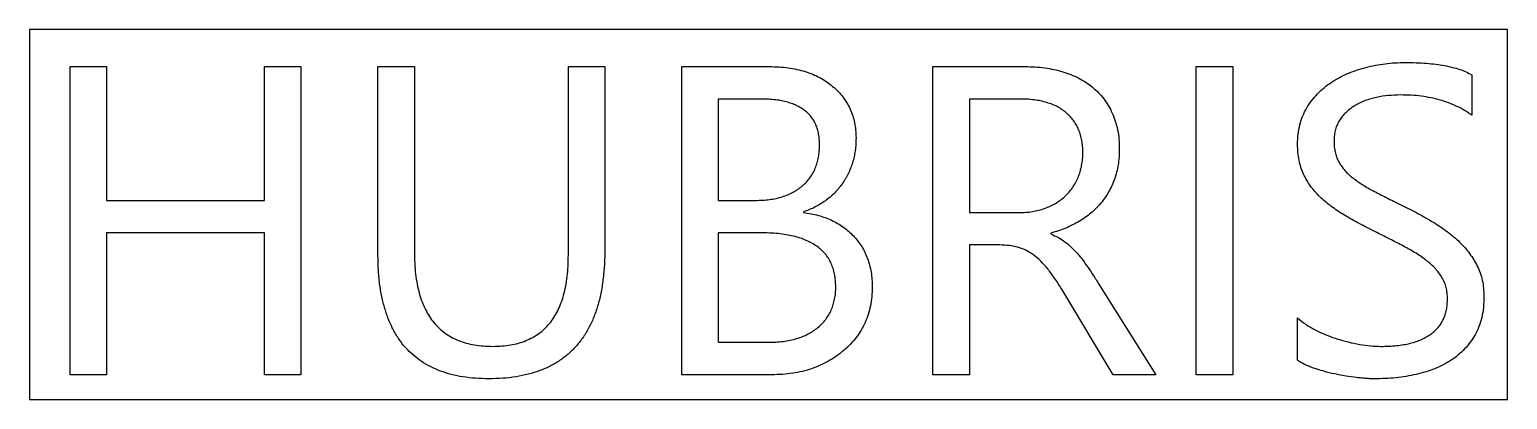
# Model space of a CAD drawing. Header units: millimetres. Extents: x -3 to 3, y -0.75 to 0.75.
import ezdxf

# ---------------------------------------------------------------- set-up
doc = ezdxf.new("R2010")
doc.units = ezdxf.units.MM

msp = doc.modelspace()

# ---------------------------------------------------------------- linework, layer by layer
at = {"color": 7, "linetype": 'Continuous', "lineweight": 25}
for p, q in [((-3, 0.75), (-3, -0.75)), ((3, 0.75), (-3, 0.75)), ((3, -0.75), (3, 0.75)), ((-2.8355, 0.6), (-2.6875, 0.6)), ((-2.8355, -0.65), (-2.8355, 0.6)), ((-2.6875, 0.6), (-2.6875, 0.0572)), ((-2.0461, 0.0572), (-2.0461, 0.6)), ((-2.0461, 0.6), (-1.898, 0.6)), ((-1.898, 0.6), (-1.898, -0.65)), ((-1.5855, -0.1617), (-1.5855, 0.6)), ((-1.5855, 0.6), (-1.4375, 0.6)), ((-1.4375, 0.6), (-1.4375, -0.152)), ((-0.8125, -0.1651), (-0.8125, 0.6)), ((-0.8125, 0.6), (-0.6645, 0.6)), ((-0.6645, 0.6), (-0.6645, -0.1417)), ((-0.352, -0.65), (-0.352, 0.6)), ((-0.352, 0.6), (0.0034, 0.6)), ((0.6678, -0.65), (0.6678, 0.6)), ((0.6678, 0.6), (1.0425, 0.6)), ((1.7368, -0.65), (1.7368, 0.6)), ((1.7368, 0.6), (1.8849, 0.6)), ((1.8849, 0.6), (1.8849, -0.65)), ((2.8553, 0.5666), (2.8553, 0.4026)), ((-0.0343, 0.4684), (-0.2039, 0.4684)), ((-0.2039, 0.4684), (-0.2039, 0.0572)), ((0.8158, 0.4684), (0.8158, 0.0079)), ((1.0196, 0.4684), (0.8158, 0.4684)), ((-2.6875, 0.0572), (-2.0461, 0.0572)), ((-0.2039, 0.0572), (-0.0528, 0.0572)), ((0.1422, 0.011), (0.1422, 0.0076)), ((0.8158, 0.0079), (1.0178, 0.0079)), ((-2.0461, -0.0743), (-2.6875, -0.0743)), ((-2.6875, -0.0743), (-2.6875, -0.65)), ((-2.0461, -0.65), (-2.0461, -0.0743)), ((-0.033, -0.0743), (-0.2039, -0.0743)), ((-0.2039, -0.0743), (-0.2039, -0.5184)), ((1.1463, -0.0751), (1.1463, -0.0787)), ((0.9389, -0.1237), (0.8158, -0.1237)), ((0.8158, -0.1237), (0.8158, -0.65)), ((1.339, -0.2781), (1.5724, -0.65)), ((1.3989, -0.65), (1.1907, -0.3031)), ((2.148, -0.5914), (2.148, -0.4197)), ((-0.2039, -0.5184), (-0.0022, -0.5184)), ((-2.6875, -0.65), (-2.8355, -0.65)), ((-1.898, -0.65), (-2.0461, -0.65)), ((0.014, -0.65), (-0.352, -0.65)), ((0.8158, -0.65), (0.6678, -0.65)), ((1.5724, -0.65), (1.3989, -0.65)), ((1.8849, -0.65), (1.7368, -0.65)), ((-3, -0.75), (3, -0.75))]:
    msp.add_line(p, q, dxfattribs=at)
for points, knots in [([(0.0034, 0.6), (0.0166, 0.5997), (0.0422, 0.5992), (0.0797, 0.5958), (0.1151, 0.5892), (0.1484, 0.5806), (0.1795, 0.5692), (0.2087, 0.5556), (0.2356, 0.5391), (0.2604, 0.5203), (0.2827, 0.4996), (0.3022, 0.4772), (0.3183, 0.453), (0.3323, 0.4278), (0.3424, 0.4006), (0.35, 0.3721), (0.3543, 0.3419), (0.3549, 0.3213), (0.3553, 0.3109)], [0, 0, 0, 0, 0.076824, 0.150431, 0.22032, 0.287269, 0.351883, 0.414066, 0.475778, 0.536302, 0.595957, 0.653603, 0.709975, 0.765889, 0.822277, 0.879367, 0.9387, 1, 1, 1, 1]), ([(1.0425, 0.6), (1.0559, 0.5998), (1.0824, 0.5993), (1.1213, 0.5954), (1.1585, 0.5887), (1.1942, 0.5797), (1.2279, 0.5683), (1.2593, 0.5538), (1.2886, 0.5369), (1.3154, 0.5169), (1.34, 0.4947), (1.3615, 0.4694), (1.3803, 0.4417), (1.396, 0.4113), (1.4087, 0.3784), (1.418, 0.3428), (1.4234, 0.3043), (1.424, 0.2778), (1.4243, 0.2641)], [0, 0, 0, 0, 0.070166, 0.137949, 0.203752, 0.267347, 0.32922, 0.389184, 0.447639, 0.505442, 0.562984, 0.62001, 0.67824, 0.73718, 0.797986, 0.861692, 0.928907, 1, 1, 1, 1]), ([(2.148, 0.2849), (2.1484, 0.2987), (2.1492, 0.3254), (2.1567, 0.364), (2.168, 0.4), (2.1849, 0.4327), (2.2052, 0.4628), (2.2287, 0.4902), (2.2551, 0.5148), (2.2846, 0.5364), (2.3166, 0.5553), (2.3505, 0.5722), (2.3868, 0.5856), (2.4246, 0.597), (2.4638, 0.6055), (2.5036, 0.6121), (2.5439, 0.6156), (2.5709, 0.6162), (2.5844, 0.6164)], [0, 0, 0, 0, 0.067187, 0.13075, 0.191605, 0.25123, 0.310418, 0.368989, 0.427429, 0.486797, 0.547339, 0.609027, 0.671788, 0.736522, 0.802233, 0.868057, 0.933724, 1, 1, 1, 1]), ([(2.5844, 0.6164), (2.5994, 0.6163), (2.6283, 0.616), (2.67, 0.6137), (2.7086, 0.6099), (2.7442, 0.6047), (2.7765, 0.5974), (2.8058, 0.5891), (2.8319, 0.5789), (2.8477, 0.5706), (2.8553, 0.5666)], [0, 0, 0, 0, 0.161647, 0.311494, 0.450719, 0.579637, 0.698844, 0.807565, 0.907894, 1, 1, 1, 1]), ([(2.5664, 0.4849), (2.5501, 0.4843), (2.5173, 0.4832), (2.4768, 0.4771), (2.4453, 0.4692), (2.4228, 0.4622), (2.4017, 0.4531), (2.3819, 0.4426), (2.3636, 0.4306), (2.3472, 0.4168), (2.3324, 0.4016), (2.3195, 0.3846), (2.3088, 0.3658), (2.3013, 0.3448), (2.2969, 0.3219), (2.2963, 0.306), (2.2961, 0.2978)], [0, 0, 0, 0, 0.132862, 0.267078, 0.3333, 0.397121, 0.459381, 0.520298, 0.579757, 0.637248, 0.694535, 0.752356, 0.810822, 0.870244, 0.932831, 1, 1, 1, 1]), ([(2.8553, 0.4026), (2.8457, 0.4093), (2.8265, 0.4226), (2.7951, 0.4392), (2.7618, 0.4534), (2.7266, 0.4649), (2.6894, 0.4739), (2.6502, 0.4802), (2.609, 0.4842), (2.5808, 0.4846), (2.5664, 0.4849)], [0, 0, 0, 0, 0.114121, 0.229697, 0.347698, 0.469036, 0.593733, 0.723352, 0.858574, 1, 1, 1, 1]), ([(0.2072, 0.2829), (0.207, 0.2903), (0.2066, 0.3049), (0.2038, 0.326), (0.1992, 0.3457), (0.1925, 0.364), (0.184, 0.3809), (0.1736, 0.3963), (0.1612, 0.4102), (0.1469, 0.4226), (0.1308, 0.4335), (0.1127, 0.4426), (0.0928, 0.4506), (0.0709, 0.4573), (0.0472, 0.4624), (0.0217, 0.4659), (-0.0057, 0.4679), (-0.0246, 0.4683), (-0.0343, 0.4684)], [0, 0, 0, 0, 0.064372, 0.125524, 0.183252, 0.239139, 0.293019, 0.345706, 0.399108, 0.453064, 0.508415, 0.566596, 0.627949, 0.693648, 0.763237, 0.837139, 0.91571, 1, 1, 1, 1]), ([(1.2763, 0.2523), (1.2761, 0.2605), (1.2758, 0.2766), (1.2726, 0.3001), (1.2675, 0.3223), (1.2603, 0.343), (1.251, 0.3623), (1.2393, 0.38), (1.226, 0.3966), (1.2104, 0.4116), (1.1929, 0.4248), (1.1738, 0.4369), (1.1525, 0.4465), (1.1294, 0.4545), (1.1046, 0.461), (1.0779, 0.4651), (1.0494, 0.4682), (1.0297, 0.4683), (1.0196, 0.4684)], [0, 0, 0, 0, 0.064789, 0.126682, 0.18622, 0.243373, 0.298863, 0.35441, 0.410015, 0.466286, 0.524009, 0.582763, 0.643704, 0.707254, 0.774799, 0.845192, 0.920406, 1, 1, 1, 1]), ([(0.3553, 0.3109), (0.3552, 0.3021), (0.355, 0.2846), (0.3519, 0.2589), (0.3477, 0.2342), (0.3414, 0.2103), (0.3335, 0.1872), (0.3237, 0.1651), (0.312, 0.1439), (0.2988, 0.1236), (0.2838, 0.1047), (0.2678, 0.0867), (0.2502, 0.0704), (0.2312, 0.0556), (0.2109, 0.0424), (0.1894, 0.03), (0.1664, 0.0196), (0.1503, 0.0139), (0.1422, 0.011)], [0, 0, 0, 0, 0.067076, 0.132563, 0.196027, 0.257918, 0.319881, 0.381084, 0.441971, 0.503536, 0.564739, 0.625123, 0.686385, 0.746674, 0.808239, 0.870329, 0.934707, 1, 1, 1, 1]), ([(-0.0528, 0.0572), (-0.043, 0.0575), (-0.0238, 0.0579), (0.0042, 0.0604), (0.0306, 0.0649), (0.0553, 0.0717), (0.0784, 0.0799), (0.0999, 0.0899), (0.1197, 0.1021), (0.138, 0.1159), (0.1544, 0.1314), (0.1684, 0.1487), (0.1807, 0.1673), (0.1905, 0.1875), (0.1979, 0.2093), (0.2033, 0.2325), (0.2068, 0.2572), (0.2071, 0.2741), (0.2072, 0.2829)], [0, 0, 0, 0, 0.075757, 0.147164, 0.216003, 0.281483, 0.343749, 0.404125, 0.463516, 0.522243, 0.579521, 0.63659, 0.693197, 0.750319, 0.808824, 0.869668, 0.932796, 1, 1, 1, 1]), ([(1.0178, 0.0079), (1.0269, 0.0081), (1.0448, 0.0085), (1.0713, 0.0115), (1.0966, 0.0171), (1.1209, 0.0241), (1.1436, 0.0338), (1.1652, 0.0447), (1.1849, 0.0579), (1.2032, 0.0725), (1.2193, 0.0895), (1.2341, 0.1078), (1.2464, 0.1283), (1.2574, 0.15), (1.2657, 0.1737), (1.2719, 0.1987), (1.2755, 0.2251), (1.2761, 0.2431), (1.2763, 0.2523)], [0, 0, 0, 0, 0.068126, 0.134724, 0.199092, 0.262083, 0.323985, 0.38402, 0.443336, 0.501312, 0.559447, 0.618425, 0.677245, 0.738136, 0.800908, 0.865083, 0.931206, 1, 1, 1, 1]), ([(1.4243, 0.2641), (1.4241, 0.2534), (1.4236, 0.2323), (1.4199, 0.2014), (1.4138, 0.1717), (1.405, 0.1434), (1.3942, 0.1166), (1.3813, 0.0912), (1.3661, 0.0673), (1.3489, 0.0449), (1.3296, 0.0243), (1.3089, 0.0048), (1.2859, -0.0126), (1.2611, -0.0285), (1.2347, -0.0428), (1.2068, -0.0556), (1.1772, -0.0663), (1.1567, -0.0722), (1.1463, -0.0751)], [0, 0, 0, 0, 0.067592, 0.132868, 0.196342, 0.25855, 0.319151, 0.378594, 0.438101, 0.497431, 0.556312, 0.615956, 0.676473, 0.738219, 0.801564, 0.865642, 0.931791, 1, 1, 1, 1]), ([(2.4616, -0.0692), (2.4403, -0.0583), (2.3987, -0.0369), (2.3482, -0.0091), (2.3106, 0.0143), (2.2848, 0.0328), (2.2607, 0.0516), (2.2384, 0.0715), (2.2182, 0.0924), (2.2006, 0.1152), (2.185, 0.1389), (2.1716, 0.1642), (2.1609, 0.1913), (2.1536, 0.2206), (2.1488, 0.2521), (2.1483, 0.2738), (2.148, 0.2849)], [0, 0, 0, 0, 0.1427656, 0.2785834, 0.3437623, 0.4063965, 0.467494, 0.5264471, 0.5842452, 0.6406386, 0.6974399, 0.7534085, 0.810976, 0.8705563, 0.9335372, 1, 1, 1, 1]), ([(2.2961, 0.2978), (2.2962, 0.2901), (2.2964, 0.2753), (2.3004, 0.2539), (2.3055, 0.2338), (2.3136, 0.2154), (2.3241, 0.1982), (2.3365, 0.182), (2.351, 0.1665), (2.3738, 0.1464), (2.408, 0.1226), (2.4459, 0.1004), (2.4802, 0.0829), (2.5083, 0.0685), (2.5385, 0.0535), (2.5593, 0.0434), (2.57, 0.0382)], [0, 0, 0, 0, 0.057075, 0.111, 0.162131, 0.211764, 0.261205, 0.311946, 0.364526, 0.419431, 0.539259, 0.674514, 0.748155, 0.827233, 0.910893, 1, 1, 1, 1]), ([(0.1422, 0.0076), (0.1525, 0.0063), (0.1728, 0.0036), (0.2021, -0.0036), (0.23, -0.0122), (0.2563, -0.0229), (0.2809, -0.036), (0.3041, -0.0508), (0.3255, -0.0679), (0.3452, -0.0868), (0.3631, -0.1075), (0.3788, -0.1297), (0.3916, -0.1537), (0.4026, -0.1789), (0.4106, -0.2058), (0.4171, -0.234), (0.4202, -0.2638), (0.4208, -0.2842), (0.4211, -0.2946)], [0, 0, 0, 0, 0.068525, 0.134685, 0.198626, 0.26092, 0.321546, 0.382011, 0.441896, 0.502205, 0.561866, 0.62187, 0.681002, 0.741214, 0.802662, 0.865692, 0.93161, 1, 1, 1, 1]), ([(2.57, 0.0382), (2.5921, 0.0272), (2.6358, 0.0056), (2.688, -0.0247), (2.728, -0.0491), (2.7554, -0.0691), (2.7813, -0.0896), (2.8052, -0.1111), (2.8269, -0.1339), (2.8466, -0.1576), (2.8632, -0.1831), (2.8782, -0.2093), (2.8902, -0.2373), (2.8986, -0.2673), (2.9035, -0.2992), (2.9042, -0.3211), (2.9046, -0.3324)], [0, 0, 0, 0, 0.140089, 0.276042, 0.341934, 0.405954, 0.468146, 0.529006, 0.588087, 0.646415, 0.703525, 0.76027, 0.817278, 0.875848, 0.93629, 1, 1, 1, 1]), ([(0.273, -0.293), (0.2728, -0.2842), (0.2723, -0.2671), (0.2686, -0.2422), (0.2628, -0.219), (0.2545, -0.1973), (0.2437, -0.1775), (0.2305, -0.1592), (0.2146, -0.143), (0.1964, -0.1286), (0.176, -0.1156), (0.1531, -0.1046), (0.128, -0.0951), (0.1003, -0.0874), (0.0703, -0.0816), (0.038, -0.0773), (0.0032, -0.0747), (-0.0207, -0.0745), (-0.033, -0.0743)], [0, 0, 0, 0, 0.061907, 0.120148, 0.175914, 0.229316, 0.281971, 0.333964, 0.386608, 0.440424, 0.496551, 0.555349, 0.618235, 0.684947, 0.755941, 0.832268, 0.913534, 1, 1, 1, 1]), ([(1.1463, -0.0787), (1.1566, -0.0834), (1.1763, -0.0924), (1.2029, -0.1098), (1.227, -0.1292), (1.249, -0.1523), (1.2711, -0.178), (1.2923, -0.208), (1.3152, -0.2415), (1.3308, -0.2654), (1.339, -0.2781)], [0, 0, 0, 0, 0.120545, 0.229914, 0.336717, 0.448759, 0.568268, 0.696673, 0.838868, 1, 1, 1, 1]), ([(2.7566, -0.3426), (2.7564, -0.3346), (2.756, -0.3187), (2.7515, -0.2959), (2.7446, -0.2746), (2.7343, -0.255), (2.7218, -0.2367), (2.7074, -0.2191), (2.6907, -0.2025), (2.6649, -0.1813), (2.6277, -0.1556), (2.5769, -0.1275), (2.5207, -0.0988), (2.4817, -0.0793), (2.4616, -0.0692)], [0, 0, 0, 0, 0.056853, 0.111578, 0.163146, 0.214738, 0.2665, 0.319704, 0.374369, 0.431826, 0.555474, 0.692341, 0.841179, 1, 1, 1, 1]), ([(-1.135, -0.6664), (-1.1532, -0.6661), (-1.1885, -0.6653), (-1.2398, -0.6593), (-1.2876, -0.6497), (-1.3318, -0.6358), (-1.3725, -0.618), (-1.4098, -0.5964), (-1.4434, -0.5704), (-1.4737, -0.5408), (-1.5002, -0.5069), (-1.523, -0.4692), (-1.5427, -0.4276), (-1.5582, -0.3818), (-1.5705, -0.3323), (-1.5795, -0.2789), (-1.5845, -0.2216), (-1.5852, -0.1821), (-1.5855, -0.1617)], [0, 0, 0, 0, 0.070312, 0.136705, 0.199299, 0.258732, 0.315569, 0.370821, 0.425179, 0.479551, 0.534316, 0.590986, 0.649992, 0.71204, 0.777633, 0.847212, 0.921086, 1, 1, 1, 1]), ([(-1.4375, -0.152), (-1.4372, -0.1674), (-1.4367, -0.1973), (-1.4333, -0.2408), (-1.4267, -0.2813), (-1.4186, -0.319), (-1.4071, -0.3535), (-1.3935, -0.3851), (-1.3775, -0.4138), (-1.3583, -0.4392), (-1.3374, -0.4621), (-1.3134, -0.4814), (-1.2872, -0.498), (-1.2585, -0.5117), (-1.2272, -0.5222), (-1.1934, -0.5296), (-1.1572, -0.534), (-1.1322, -0.5346), (-1.1193, -0.5349)], [0, 0, 0, 0, 0.0812284, 0.1577246, 0.2294388, 0.29696, 0.360582, 0.4205844, 0.4781587, 0.5332828, 0.5875419, 0.6410856, 0.695023, 0.7505095, 0.8081403, 0.8686644, 0.9322816, 1, 1, 1, 1]), ([(-0.6645, -0.1417), (-0.6648, -0.1628), (-0.6653, -0.204), (-0.6712, -0.2636), (-0.6799, -0.3191), (-0.6927, -0.3706), (-0.7094, -0.4179), (-0.7295, -0.4613), (-0.7533, -0.5006), (-0.7815, -0.5355), (-0.8127, -0.5668), (-0.8479, -0.5935), (-0.8868, -0.6164), (-0.9296, -0.6345), (-0.9758, -0.649), (-1.0256, -0.6591), (-1.0791, -0.6654), (-1.116, -0.6661), (-1.135, -0.6664)], [0, 0, 0, 0, 0.078593, 0.152714, 0.221998, 0.28726, 0.349327, 0.407952, 0.464629, 0.519616, 0.573819, 0.628273, 0.683587, 0.74072, 0.800374, 0.863064, 0.929344, 1, 1, 1, 1]), ([(-1.1193, -0.5349), (-1.1069, -0.5345), (-1.0828, -0.5339), (-1.0478, -0.53), (-1.0155, -0.5224), (-0.9852, -0.5124), (-0.9575, -0.4993), (-0.9319, -0.4836), (-0.9091, -0.4645), (-0.8885, -0.4427), (-0.8706, -0.4178), (-0.8549, -0.3903), (-0.8419, -0.3597), (-0.8311, -0.3263), (-0.8226, -0.2901), (-0.8169, -0.2509), (-0.8132, -0.2089), (-0.8127, -0.18), (-0.8125, -0.1651)], [0, 0, 0, 0, 0.067825, 0.13136, 0.191787, 0.248982, 0.304802, 0.358751, 0.412187, 0.46674, 0.521615, 0.579178, 0.639256, 0.702661, 0.770339, 0.842186, 0.918646, 1, 1, 1, 1]), ([(1.1907, -0.3031), (1.1813, -0.288), (1.1635, -0.2597), (1.1349, -0.2219), (1.1073, -0.1899), (1.0781, -0.1649), (1.0476, -0.1453), (1.0142, -0.1327), (0.9778, -0.125), (0.9523, -0.1241), (0.9389, -0.1237)], [0, 0, 0, 0, 0.163312, 0.307203, 0.43487, 0.550984, 0.659537, 0.765953, 0.876953, 1, 1, 1, 1]), ([(-0.0022, -0.5184), (0.0084, -0.5182), (0.0291, -0.5178), (0.0592, -0.5149), (0.0875, -0.5104), (0.1138, -0.5037), (0.1386, -0.4957), (0.1611, -0.485), (0.182, -0.4728), (0.2009, -0.4587), (0.218, -0.4431), (0.2328, -0.4257), (0.245, -0.4068), (0.2556, -0.387), (0.2632, -0.3653), (0.2688, -0.3424), (0.2726, -0.3182), (0.2729, -0.3015), (0.273, -0.293)], [0, 0, 0, 0, 0.079192, 0.154204, 0.224723, 0.292531, 0.356519, 0.418488, 0.477714, 0.536567, 0.593934, 0.650084, 0.705851, 0.761238, 0.817572, 0.876092, 0.936755, 1, 1, 1, 1]), ([(0.4211, -0.2946), (0.4207, -0.3075), (0.4201, -0.3329), (0.4145, -0.3699), (0.4056, -0.405), (0.3929, -0.4383), (0.3764, -0.4696), (0.3564, -0.4993), (0.3326, -0.5268), (0.3056, -0.5522), (0.276, -0.5751), (0.2443, -0.5954), (0.2104, -0.612), (0.1748, -0.626), (0.1373, -0.6368), (0.0979, -0.6444), (0.0566, -0.6492), (0.0284, -0.6497), (0.014, -0.65)], [0, 0, 0, 0, 0.064138, 0.125463, 0.185048, 0.243202, 0.301656, 0.360026, 0.419901, 0.481132, 0.543427, 0.605225, 0.667274, 0.73015, 0.794203, 0.860356, 0.928672, 1, 1, 1, 1]), ([(2.9046, -0.3324), (2.9042, -0.3471), (2.9033, -0.3756), (2.8966, -0.4166), (2.8854, -0.4541), (2.8692, -0.4879), (2.8496, -0.5185), (2.8264, -0.5459), (2.8004, -0.5705), (2.7711, -0.5918), (2.7392, -0.6103), (2.7047, -0.626), (2.668, -0.6391), (2.6291, -0.6493), (2.5886, -0.6568), (2.5469, -0.6625), (2.5041, -0.6659), (2.4752, -0.6663), (2.4605, -0.6664)], [0, 0, 0, 0, 0.070441, 0.135929, 0.19751, 0.256785, 0.314188, 0.370794, 0.427503, 0.484845, 0.543488, 0.603331, 0.665423, 0.729309, 0.795083, 0.861946, 0.930045, 1, 1, 1, 1]), ([(2.4862, -0.5349), (2.4972, -0.5347), (2.5185, -0.5345), (2.5493, -0.5321), (2.578, -0.5283), (2.6045, -0.5229), (2.629, -0.5162), (2.6512, -0.5073), (2.6714, -0.4974), (2.6893, -0.4858), (2.705, -0.4725), (2.7192, -0.4582), (2.7306, -0.4421), (2.7404, -0.425), (2.7475, -0.4062), (2.7529, -0.3862), (2.756, -0.3648), (2.7564, -0.3502), (2.7566, -0.3426)], [0, 0, 0, 0, 0.087402, 0.169549, 0.246011, 0.31777, 0.385189, 0.448318, 0.507849, 0.564083, 0.618361, 0.671466, 0.723763, 0.775414, 0.828151, 0.883293, 0.939865, 1, 1, 1, 1]), ([(2.148, -0.4197), (2.1588, -0.4285), (2.1811, -0.4467), (2.2198, -0.4691), (2.2624, -0.4882), (2.3072, -0.5046), (2.3533, -0.5176), (2.3992, -0.5273), (2.4436, -0.5335), (2.4724, -0.5344), (2.4862, -0.5349)], [0, 0, 0, 0, 0.1143756, 0.2376558, 0.3673428, 0.499048, 0.6312832, 0.7620062, 0.8860621, 1, 1, 1, 1]), ([(2.4605, -0.6664), (2.4553, -0.6664), (2.4442, -0.6663), (2.4268, -0.6652), (2.4077, -0.6636), (2.3796, -0.6609), (2.3429, -0.6556), (2.2986, -0.6473), (2.255, -0.6367), (2.2201, -0.6257), (2.194, -0.6163), (2.1768, -0.6084), (2.1615, -0.6005), (2.1523, -0.5943), (2.148, -0.5914)], [0, 0, 0, 0, 0.048277, 0.10218, 0.16093, 0.226126, 0.362768, 0.502912, 0.64225, 0.777402, 0.840752, 0.898121, 0.951931, 1, 1, 1, 1])]:
    msp.add_open_spline(points, degree=3, knots=knots, dxfattribs=at)

doc.saveas('drawing.dxf')
